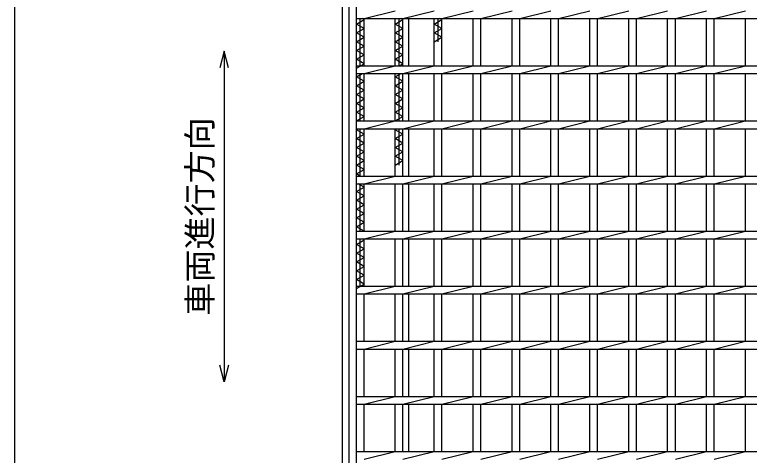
# Model space of a CAD drawing. Units: millimetres, scale not verified. Extents: x -1820 to 1731, y -1282 to 1054.
# Drawn here: x -1729 to -1062, y -46 to 354 of the extents above; entities that cross this region are included whole.
import ezdxf
from ezdxf.enums import TextEntityAlignment as Align

# ---------------------------------------------------------------- set-up
doc = ezdxf.new("R2010")
doc.units = ezdxf.units.MM
doc.header["$LTSCALE"] = 10
for name, color, linetype, lineweight in [('0_2', 150, 'Continuous', 25), ('16', 3, 'Continuous', 25), ('19', 6, 'Continuous', 25)]:
    doc.layers.add(name, color=color, linetype=linetype, lineweight=lineweight)
doc.styles.add('ベクトル', font='')
doc.styles.get('ベクトル').set_extended_font_data('ベクトル')

msp = doc.modelspace()

# ---------------------------------------------------------------- linework, layer by layer
at = {"layer": '0_2'}
msp.add_line((-1729, -1146.5), (-1729, 1053.5), dxfattribs=at)
at = {"layer": '0_2', "color": 4}
for p, q in [((-1539, 320.83), (-1543, 305.83)), ((-1535, 305.83), (-1539, 320.83)), ((-1539, 320.83), (-1539, 20.83)), ((-1539, 20.83), (-1543, 35.83)), ((-1535, 35.83), (-1539, 20.83))]:
    msp.add_line(p, q, dxfattribs=at)
at = {"layer": '16'}
for p, q in [((-1419, -341.5), (-1419, 649.5)), ((-1419, 350.5), (-1419, 357.5)), ((-1412, 350.5), (-1383.7, 357.5)), ((-1376.7, 350.5), (-1348.4, 357.5)), ((-1341.4, 350.5), (-1313.1, 357.5)), ((-1306.1, 350.5), (-1277.8, 357.5)), ((-1270.8, 350.5), (-1242.5, 357.5)), ((-1235.5, 350.5), (-1207.2, 357.5)), ((-1200.2, 350.5), (-1171.9, 357.5)), ((-1164.9, 350.5), (-1136.6, 357.5)), ((-1129.6, 350.5), (-1101.3, 357.5)), ((-1094.3, 350.5), (-1066, 357.5)), ((-1419, 350.5), (-424, 350.5)), ((-1419, 345.5), (-1412, 349.5)), ((-1415.5, 307.5), (-1415.5, 350.5)), ((-1412, 349.5), (-1413.75, 350.5)), ((-1412, 307.5), (-1412, 350.5)), ((-1383.7, 307.5), (-1383.7, 350.5)), ((-1383.7, 345.5), (-1376.7, 349.5)), ((-1380.2, 307.5), (-1380.2, 350.5)), ((-1376.7, 349.5), (-1378.45, 350.5)), ((-1376.7, 307.5), (-1376.7, 350.5)), ((-1348.4, 307.5), (-1348.4, 350.5)), ((-1348.4, 345.5), (-1341.4, 349.5)), ((-1344.9, 329.5), (-1344.9, 350.5)), ((-1341.4, 349.5), (-1343.15, 350.5)), ((-1341.4, 307.5), (-1341.4, 350.5)), ((-1313.1, 307.5), (-1313.1, 350.5)), ((-1306.1, 307.5), (-1306.1, 350.5)), ((-1277.8, 307.5), (-1277.8, 350.5)), ((-1270.8, 307.5), (-1270.8, 350.5)), ((-1242.5, 307.5), (-1242.5, 350.5)), ((-1235.5, 307.5), (-1235.5, 350.5)), ((-1207.2, 307.5), (-1207.2, 350.5)), ((-1200.2, 307.5), (-1200.2, 350.5)), ((-1171.9, 307.5), (-1171.9, 350.5)), ((-1164.9, 307.5), (-1164.9, 350.5)), ((-1136.6, 307.5), (-1136.6, 350.5)), ((-1129.6, 307.5), (-1129.6, 350.5)), ((-1101.3, 307.5), (-1101.3, 350.5)), ((-1094.3, 307.5), (-1094.3, 350.5)), ((-1066, 307.5), (-1066, 350.5)), ((-1412, 341.5), (-1419, 345.5)), ((-1419, 337.5), (-1412, 341.5)), ((-1376.7, 341.5), (-1383.7, 345.5)), ((-1383.7, 337.5), (-1376.7, 341.5)), ((-1341.4, 341.5), (-1348.4, 345.5)), ((-1348.4, 337.5), (-1341.4, 341.5)), ((-1412, 333.5), (-1419, 337.5)), ((-1419, 329.5), (-1412, 333.5)), ((-1376.7, 333.5), (-1383.7, 337.5)), ((-1383.7, 329.5), (-1376.7, 333.5)), ((-1341.4, 333.5), (-1348.4, 337.5)), ((-1348.4, 329.5), (-1341.4, 333.5)), ((-1412, 325.5), (-1419, 329.5)), ((-1376.7, 325.5), (-1383.7, 329.5)), ((-1419, 321.5), (-1412, 325.5)), ((-1412, 317.5), (-1419, 321.5)), ((-1383.7, 321.5), (-1376.7, 325.5)), ((-1376.7, 317.5), (-1383.7, 321.5)), ((-1419, 313.5), (-1412, 317.5)), ((-1412, 309.5), (-1419, 313.5)), ((-1383.7, 313.5), (-1376.7, 317.5)), ((-1376.7, 309.5), (-1383.7, 313.5)), ((-1419, 305.5), (-1412, 309.5)), ((-1419, 307.5), (-424, 307.5)), ((-1419, 300.5), (-1419, 307.5)), ((-1412, 300.5), (-1383.7, 307.5)), ((-1380.2, 307.5), (-1376.7, 309.5)), ((-1376.7, 300.5), (-1348.4, 307.5)), ((-1341.4, 300.5), (-1313.1, 307.5)), ((-1306.1, 300.5), (-1277.8, 307.5)), ((-1270.8, 300.5), (-1242.5, 307.5)), ((-1235.5, 300.5), (-1207.2, 307.5)), ((-1200.2, 300.5), (-1171.9, 307.5)), ((-1164.9, 300.5), (-1136.6, 307.5)), ((-1129.6, 300.5), (-1101.3, 307.5)), ((-1094.3, 300.5), (-1066, 307.5)), ((-1419, 300.5), (-424, 300.5)), ((-1419, 297.5), (-1413.75, 300.5)), ((-1415.5, 257.5), (-1415.5, 300.5)), ((-1412, 257.5), (-1412, 300.5)), ((-1383.7, 257.5), (-1383.7, 300.5)), ((-1383.7, 297.5), (-1378.45, 300.5)), ((-1380.2, 257.5), (-1380.2, 300.5)), ((-1376.7, 257.5), (-1376.7, 300.5)), ((-1348.4, 257.5), (-1348.4, 300.5)), ((-1341.4, 257.5), (-1341.4, 300.5)), ((-1313.1, 257.5), (-1313.1, 300.5)), ((-1306.1, 257.5), (-1306.1, 300.5)), ((-1277.8, 257.5), (-1277.8, 300.5)), ((-1270.8, 257.5), (-1270.8, 300.5)), ((-1242.5, 257.5), (-1242.5, 300.5)), ((-1235.5, 257.5), (-1235.5, 300.5)), ((-1207.2, 257.5), (-1207.2, 300.5)), ((-1200.2, 257.5), (-1200.2, 300.5)), ((-1171.9, 257.5), (-1171.9, 300.5)), ((-1164.9, 257.5), (-1164.9, 300.5)), ((-1136.6, 257.5), (-1136.6, 300.5)), ((-1129.6, 257.5), (-1129.6, 300.5)), ((-1101.3, 257.5), (-1101.3, 300.5)), ((-1094.3, 257.5), (-1094.3, 300.5)), ((-1066, 257.5), (-1066, 300.5)), ((-1412, 293.5), (-1419, 297.5)), ((-1419, 289.5), (-1412, 293.5)), ((-1376.7, 293.5), (-1383.7, 297.5)), ((-1383.7, 289.5), (-1376.7, 293.5)), ((-1412, 285.5), (-1419, 289.5)), ((-1376.7, 285.5), (-1383.7, 289.5)), ((-1419, 281.5), (-1412, 285.5)), ((-1412, 277.5), (-1419, 281.5)), ((-1383.7, 281.5), (-1376.7, 285.5)), ((-1376.7, 277.5), (-1383.7, 281.5)), ((-1419, 273.5), (-1412, 277.5)), ((-1412, 269.5), (-1419, 273.5)), ((-1383.7, 273.5), (-1376.7, 277.5)), ((-1376.7, 269.5), (-1383.7, 273.5)), ((-1419, 265.5), (-1412, 269.5)), ((-1383.7, 265.5), (-1376.7, 269.5)), ((-1412, 261.5), (-1419, 265.5)), ((-1419, 257.5), (-1412, 261.5)), ((-1376.7, 261.5), (-1383.7, 265.5)), ((-1383.7, 257.5), (-1376.7, 261.5)), ((-1419, 257.5), (-424, 257.5)), ((-1419, 250.5), (-1419, 257.5)), ((-1412, 250.5), (-1383.7, 257.5)), ((-1376.7, 250.5), (-1348.4, 257.5)), ((-1341.4, 250.5), (-1313.1, 257.5)), ((-1306.1, 250.5), (-1277.8, 257.5)), ((-1270.8, 250.5), (-1242.5, 257.5)), ((-1235.5, 250.5), (-1207.2, 257.5)), ((-1200.2, 250.5), (-1171.9, 257.5)), ((-1164.9, 250.5), (-1136.6, 257.5)), ((-1129.6, 250.5), (-1101.3, 257.5)), ((-1094.3, 250.5), (-1066, 257.5)), ((-1419, 250.5), (-424, 250.5)), ((-1419, 249.5), (-1417.25, 250.5)), ((-1412, 245.5), (-1419, 249.5)), ((-1415.5, 207.5), (-1415.5, 250.5)), ((-1412, 207.5), (-1412, 250.5)), ((-1383.7, 207.5), (-1383.7, 250.5)), ((-1383.7, 249.5), (-1381.95, 250.5)), ((-1376.7, 245.5), (-1383.7, 249.5)), ((-1380.2, 217.5), (-1380.2, 250.5)), ((-1376.7, 207.5), (-1376.7, 250.5)), ((-1348.4, 207.5), (-1348.4, 250.5)), ((-1341.4, 207.5), (-1341.4, 250.5)), ((-1313.1, 207.5), (-1313.1, 250.5)), ((-1306.1, 207.5), (-1306.1, 250.5)), ((-1277.8, 207.5), (-1277.8, 250.5)), ((-1270.8, 207.5), (-1270.8, 250.5)), ((-1242.5, 207.5), (-1242.5, 250.5)), ((-1235.5, 207.5), (-1235.5, 250.5)), ((-1207.2, 207.5), (-1207.2, 250.5)), ((-1200.2, 207.5), (-1200.2, 250.5)), ((-1171.9, 207.5), (-1171.9, 250.5)), ((-1164.9, 207.5), (-1164.9, 250.5)), ((-1136.6, 207.5), (-1136.6, 250.5)), ((-1129.6, 207.5), (-1129.6, 250.5)), ((-1101.3, 207.5), (-1101.3, 250.5)), ((-1094.3, 207.5), (-1094.3, 250.5)), ((-1066, 207.5), (-1066, 250.5)), ((-1419, 241.5), (-1412, 245.5)), ((-1412, 237.5), (-1419, 241.5)), ((-1383.7, 241.5), (-1376.7, 245.5)), ((-1376.7, 237.5), (-1383.7, 241.5)), ((-1419, 233.5), (-1412, 237.5)), ((-1412, 229.5), (-1419, 233.5)), ((-1383.7, 233.5), (-1376.7, 237.5)), ((-1376.7, 229.5), (-1383.7, 233.5)), ((-1419, 225.5), (-1412, 229.5)), ((-1383.7, 225.5), (-1376.7, 229.5)), ((-1412, 221.5), (-1419, 225.5)), ((-1419, 217.5), (-1412, 221.5)), ((-1376.7, 221.5), (-1383.7, 225.5)), ((-1383.7, 217.5), (-1376.7, 221.5)), ((-1412, 213.5), (-1419, 217.5)), ((-1419, 209.5), (-1412, 213.5)), ((-1415.5, 207.5), (-1419, 209.5)), ((-1419, 207.5), (-424, 207.5)), ((-1419, 200.5), (-1419, 207.5)), ((-1412, 200.5), (-1383.7, 207.5)), ((-1376.7, 200.5), (-1348.4, 207.5)), ((-1341.4, 200.5), (-1313.1, 207.5)), ((-1306.1, 200.5), (-1277.8, 207.5)), ((-1270.8, 200.5), (-1242.5, 207.5)), ((-1235.5, 200.5), (-1207.2, 207.5)), ((-1200.2, 200.5), (-1171.9, 207.5)), ((-1164.9, 200.5), (-1136.6, 207.5)), ((-1129.6, 200.5), (-1101.3, 207.5)), ((-1094.3, 200.5), (-1066, 207.5)), ((-1419, 200.5), (-424, 200.5)), ((-1412, 197.5), (-1417.25, 200.5)), ((-1415.5, 157.5), (-1415.5, 200.5)), ((-1412, 157.5), (-1412, 200.5)), ((-1383.7, 157.5), (-1383.7, 200.5)), ((-1376.7, 157.5), (-1376.7, 200.5)), ((-1348.4, 157.5), (-1348.4, 200.5)), ((-1341.4, 157.5), (-1341.4, 200.5)), ((-1313.1, 157.5), (-1313.1, 200.5)), ((-1306.1, 157.5), (-1306.1, 200.5)), ((-1277.8, 157.5), (-1277.8, 200.5)), ((-1270.8, 157.5), (-1270.8, 200.5)), ((-1242.5, 157.5), (-1242.5, 200.5)), ((-1235.5, 157.5), (-1235.5, 200.5)), ((-1207.2, 157.5), (-1207.2, 200.5)), ((-1200.2, 157.5), (-1200.2, 200.5)), ((-1171.9, 157.5), (-1171.9, 200.5)), ((-1164.9, 157.5), (-1164.9, 200.5)), ((-1136.6, 157.5), (-1136.6, 200.5)), ((-1129.6, 157.5), (-1129.6, 200.5)), ((-1101.3, 157.5), (-1101.3, 200.5)), ((-1094.3, 157.5), (-1094.3, 200.5)), ((-1066, 157.5), (-1066, 200.5)), ((-1419, 193.5), (-1412, 197.5)), ((-1412, 189.5), (-1419, 193.5)), ((-1419, 185.5), (-1412, 189.5)), ((-1412, 181.5), (-1419, 185.5)), ((-1419, 177.5), (-1412, 181.5)), ((-1412, 173.5), (-1419, 177.5)), ((-1419, 169.5), (-1412, 173.5)), ((-1412, 165.5), (-1419, 169.5)), ((-1419, 161.5), (-1412, 165.5)), ((-1412, 157.5), (-1419, 161.5)), ((-1419, 157.5), (-424, 157.5)), ((-1419, 150.5), (-1419, 157.5)), ((-1412, 150.5), (-1383.7, 157.5)), ((-1376.7, 150.5), (-1348.4, 157.5)), ((-1341.4, 150.5), (-1313.1, 157.5)), ((-1306.1, 150.5), (-1277.8, 157.5)), ((-1270.8, 150.5), (-1242.5, 157.5)), ((-1235.5, 150.5), (-1207.2, 157.5)), ((-1200.2, 150.5), (-1171.9, 157.5)), ((-1164.9, 150.5), (-1136.6, 157.5)), ((-1129.6, 150.5), (-1101.3, 157.5)), ((-1094.3, 150.5), (-1066, 157.5)), ((-1419, 150.5), (-424, 150.5)), ((-1419, 145.5), (-1412, 149.5)), ((-1415.5, 107.5), (-1415.5, 150.5)), ((-1412, 149.5), (-1413.75, 150.5)), ((-1412, 107.5), (-1412, 150.5)), ((-1383.7, 107.5), (-1383.7, 150.5)), ((-1376.7, 107.5), (-1376.7, 150.5)), ((-1348.4, 107.5), (-1348.4, 150.5)), ((-1341.4, 107.5), (-1341.4, 150.5)), ((-1313.1, 107.5), (-1313.1, 150.5)), ((-1306.1, 107.5), (-1306.1, 150.5)), ((-1277.8, 107.5), (-1277.8, 150.5)), ((-1270.8, 107.5), (-1270.8, 150.5)), ((-1242.5, 107.5), (-1242.5, 150.5)), ((-1235.5, 107.5), (-1235.5, 150.5)), ((-1207.2, 107.5), (-1207.2, 150.5)), ((-1200.2, 107.5), (-1200.2, 150.5)), ((-1171.9, 107.5), (-1171.9, 150.5)), ((-1164.9, 107.5), (-1164.9, 150.5)), ((-1136.6, 107.5), (-1136.6, 150.5)), ((-1129.6, 107.5), (-1129.6, 150.5)), ((-1101.3, 107.5), (-1101.3, 150.5)), ((-1094.3, 107.5), (-1094.3, 150.5)), ((-1066, 107.5), (-1066, 150.5)), ((-1412, 141.5), (-1419, 145.5)), ((-1419, 137.5), (-1412, 141.5)), ((-1412, 133.5), (-1419, 137.5)), ((-1419, 129.5), (-1412, 133.5)), ((-1412, 125.5), (-1419, 129.5)), ((-1419, 121.5), (-1412, 125.5)), ((-1412, 117.5), (-1419, 121.5)), ((-1419, 113.5), (-1412, 117.5)), ((-1412, 109.5), (-1419, 113.5)), ((-1419, 105.5), (-1412, 109.5)), ((-1419, 107.5), (-424, 107.5)), ((-1419, 100.5), (-1419, 107.5)), ((-1412, 100.5), (-1383.7, 107.5)), ((-1376.7, 100.5), (-1348.4, 107.5)), ((-1341.4, 100.5), (-1313.1, 107.5)), ((-1306.1, 100.5), (-1277.8, 107.5)), ((-1270.8, 100.5), (-1242.5, 107.5)), ((-1235.5, 100.5), (-1207.2, 107.5)), ((-1200.2, 100.5), (-1171.9, 107.5)), ((-1164.9, 100.5), (-1136.6, 107.5)), ((-1129.6, 100.5), (-1101.3, 107.5)), ((-1094.3, 100.5), (-1066, 107.5)), ((-1419, 100.5), (-424, 100.5)), ((-1412, 57.5), (-1412, 100.5)), ((-1383.7, 57.5), (-1383.7, 100.5)), ((-1376.7, 57.5), (-1376.7, 100.5)), ((-1348.4, 57.5), (-1348.4, 100.5)), ((-1341.4, 57.5), (-1341.4, 100.5)), ((-1313.1, 57.5), (-1313.1, 100.5)), ((-1306.1, 57.5), (-1306.1, 100.5)), ((-1277.8, 57.5), (-1277.8, 100.5)), ((-1270.8, 57.5), (-1270.8, 100.5)), ((-1242.5, 57.5), (-1242.5, 100.5)), ((-1235.5, 57.5), (-1235.5, 100.5)), ((-1207.2, 57.5), (-1207.2, 100.5)), ((-1200.2, 57.5), (-1200.2, 100.5)), ((-1171.9, 57.5), (-1171.9, 100.5)), ((-1164.9, 57.5), (-1164.9, 100.5)), ((-1136.6, 57.5), (-1136.6, 100.5)), ((-1129.6, 57.5), (-1129.6, 100.5)), ((-1101.3, 57.5), (-1101.3, 100.5)), ((-1094.3, 57.5), (-1094.3, 100.5)), ((-1066, 57.5), (-1066, 100.5)), ((-1419, 57.5), (-424, 57.5)), ((-1419, 50.5), (-1419, 57.5)), ((-1412, 50.5), (-1383.7, 57.5)), ((-1376.7, 50.5), (-1348.4, 57.5)), ((-1341.4, 50.5), (-1313.1, 57.5)), ((-1306.1, 50.5), (-1277.8, 57.5)), ((-1270.8, 50.5), (-1242.5, 57.5)), ((-1235.5, 50.5), (-1207.2, 57.5)), ((-1200.2, 50.5), (-1171.9, 57.5)), ((-1164.9, 50.5), (-1136.6, 57.5)), ((-1129.6, 50.5), (-1101.3, 57.5)), ((-1094.3, 50.5), (-1066, 57.5)), ((-1419, 50.5), (-424, 50.5)), ((-1412, 7.5), (-1412, 50.5)), ((-1383.7, 7.5), (-1383.7, 50.5)), ((-1376.7, 7.5), (-1376.7, 50.5)), ((-1348.4, 7.5), (-1348.4, 50.5)), ((-1341.4, 7.5), (-1341.4, 50.5)), ((-1313.1, 7.5), (-1313.1, 50.5)), ((-1306.1, 7.5), (-1306.1, 50.5)), ((-1277.8, 7.5), (-1277.8, 50.5)), ((-1270.8, 7.5), (-1270.8, 50.5)), ((-1242.5, 7.5), (-1242.5, 50.5)), ((-1235.5, 7.5), (-1235.5, 50.5)), ((-1207.2, 7.5), (-1207.2, 50.5)), ((-1200.2, 7.5), (-1200.2, 50.5)), ((-1171.9, 7.5), (-1171.9, 50.5)), ((-1164.9, 7.5), (-1164.9, 50.5)), ((-1136.6, 7.5), (-1136.6, 50.5)), ((-1129.6, 7.5), (-1129.6, 50.5)), ((-1101.3, 7.5), (-1101.3, 50.5)), ((-1094.3, 7.5), (-1094.3, 50.5)), ((-1066, 7.5), (-1066, 50.5)), ((-1419, 7.5), (-424, 7.5)), ((-1419, 0.5), (-1419, 7.5)), ((-1412, 0.5), (-1383.7, 7.5)), ((-1376.7, 0.5), (-1348.4, 7.5)), ((-1341.4, 0.5), (-1313.1, 7.5)), ((-1306.1, 0.5), (-1277.8, 7.5)), ((-1270.8, 0.5), (-1242.5, 7.5)), ((-1235.5, 0.5), (-1207.2, 7.5)), ((-1200.2, 0.5), (-1171.9, 7.5)), ((-1164.9, 0.5), (-1136.6, 7.5)), ((-1129.6, 0.5), (-1101.3, 7.5)), ((-1094.3, 0.5), (-1066, 7.5)), ((-1419, 0.5), (-424, 0.5)), ((-1412, -42.5), (-1412, 0.5)), ((-1383.7, -42.5), (-1383.7, 0.5)), ((-1376.7, -42.5), (-1376.7, 0.5)), ((-1348.4, -42.5), (-1348.4, 0.5)), ((-1341.4, -42.5), (-1341.4, 0.5)), ((-1313.1, -42.5), (-1313.1, 0.5)), ((-1306.1, -42.5), (-1306.1, 0.5)), ((-1277.8, -42.5), (-1277.8, 0.5)), ((-1270.8, -42.5), (-1270.8, 0.5)), ((-1242.5, -42.5), (-1242.5, 0.5)), ((-1235.5, -42.5), (-1235.5, 0.5)), ((-1207.2, -42.5), (-1207.2, 0.5)), ((-1200.2, -42.5), (-1200.2, 0.5)), ((-1171.9, -42.5), (-1171.9, 0.5)), ((-1164.9, -42.5), (-1164.9, 0.5)), ((-1136.6, -42.5), (-1136.6, 0.5)), ((-1129.6, -42.5), (-1129.6, 0.5)), ((-1101.3, -42.5), (-1101.3, 0.5)), ((-1094.3, -42.5), (-1094.3, 0.5)), ((-1066, -42.5), (-1066, 0.5)), ((-1419, -42.5), (-424, -42.5)), ((-1419, -49.5), (-1419, -42.5)), ((-1412, -49.5), (-1383.7, -42.5)), ((-1376.7, -49.5), (-1348.4, -42.5)), ((-1341.4, -49.5), (-1313.1, -42.5)), ((-1306.1, -49.5), (-1277.8, -42.5)), ((-1270.8, -49.5), (-1242.5, -42.5)), ((-1235.5, -49.5), (-1207.2, -42.5)), ((-1200.2, -49.5), (-1171.9, -42.5)), ((-1164.9, -49.5), (-1136.6, -42.5)), ((-1129.6, -49.5), (-1101.3, -42.5)), ((-1094.3, -49.5), (-1066, -42.5))]:
    msp.add_line(p, q, dxfattribs=at)
at = {"layer": '19'}
for p, q in [((-1431.5, -356), (-1431.5, 664)), ((-1425.5, -350), (-1425.5, 658)), ((-1371.5, 307.5), (-1371.5, 350.5)), ((-1371.5, 257.5), (-1371.5, 300.5)), ((-1371.5, 207.5), (-1371.5, 250.5)), ((-1371.5, 157.5), (-1371.5, 200.5)), ((-1371.5, 107.5), (-1371.5, 150.5)), ((-1371.5, 57.5), (-1371.5, 100.5)), ((-1371.5, 7.5), (-1371.5, 50.5)), ((-1371.5, -42.5), (-1371.5, 0.5))]:
    msp.add_line(p, q, dxfattribs=at)

# ---------------------------------------------------------------- texts
at = {"layer": '0_2', "color": 2, "style": 'ベクトル'}
msp.add_text('車両進行方向', height=21.99, rotation=90, dxfattribs=at).set_placement((-1561, 80.83), align=Align.MIDDLE_LEFT)

doc.saveas('drawing.dxf')
